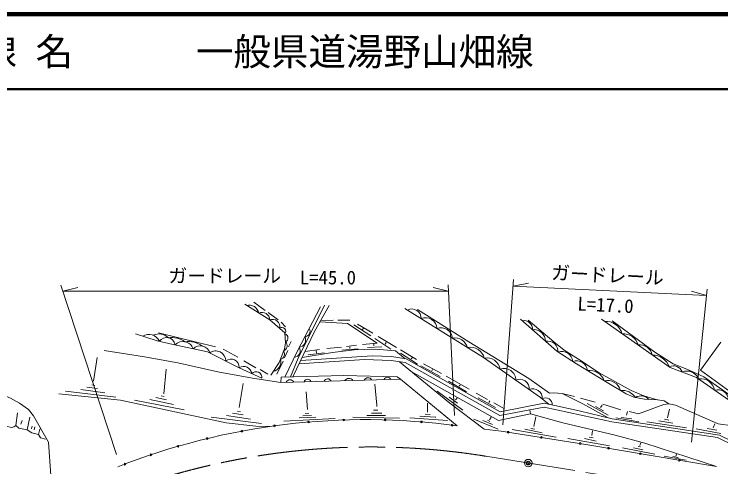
# Model space of a CAD drawing. Units: millimetres, scale not verified. Extents: x 40000 to 680000, y 20000 to 380000.
# Drawn here: x 192519 to 286686, y 319664 to 380000 of the extents above; entities that cross this region are included whole.
import ezdxf
from ezdxf.enums import TextEntityAlignment as Align

# ---------------------------------------------------------------- set-up
doc = ezdxf.new("R2010")
doc.units = ezdxf.units.MM
doc.header["$LTSCALE"] = 1000
doc.header["$PDMODE"] = 32
doc.header["$PDSIZE"] = 500
doc.linetypes.add('CHAIN', pattern=[18.5, 12, -1.5, 3.5, -1.5])
for name, color, linetype, lineweight in [('M-BGD', 7, 'Continuous', 13), ('M-BMK', 2, 'CHAIN', 13), ('M-BMK-SRVR', 3, 'Continuous', 25), ('M-STR-HTXT', 7, 'Continuous', 13), ('M-TTL', 2, 'Continuous', 140), ('M-TTL-LINE', 7, 'Continuous', 50)]:
    doc.layers.add(name, color=color, linetype=linetype, lineweight=lineweight)
doc.layers.add('M-TTL-TXT', color=7, linetype='Continuous')
doc.styles.add('ＭＳ ゴシック', font='')
doc.styles.get('ＭＳ ゴシック').set_extended_font_data('MS Gothic')

msp = doc.modelspace()

# ---------------------------------------------------------------- linework, layer by layer
at = {"layer": 'M-BGD'}
for p, q in [((225970, 340503), (224456, 341634)), ((227690, 339260), (226372, 340232)), ((235045, 339200), (233364, 339149)), ((237270, 339209), (235662, 339237)), ((228681, 338344), (228092, 338943)), ((240036, 337121), (237765, 338607)), ((240312, 337467), (238288, 338683)), ((238955, 337993), (239059, 338130)), ((219362, 335649), (211770, 337520)), ((229084, 335657), (229420, 336358)), ((243484, 335563), (241034, 337034)), ((241975, 336027), (242105, 336241)), ((283972, 332570), (286701, 336301)), ((220392, 335354), (222306, 334282)), ((233197, 335300), (231277, 335019)), ((236120, 335616), (234185, 335426)), ((236196, 335212), (238377, 335405)), ((238118, 335868), (236814, 335721)), ((237242, 335455), (237238, 335683)), ((239587, 335590), (241494, 335659)), ((240466, 335802), (240462, 336104)), ((246147, 333964), (244018, 335242)), ((228523, 334213), (228986, 335194)), ((231688, 334574), (233831, 334880)), ((232821, 334880), (232782, 335159)), ((246279, 333372), (243981, 334813)), ((203079, 331064), (203598, 334260)), ((223147, 333798), (224745, 332852)), ((227514, 332040), (228383, 333750)), ((245440, 334069), (245581, 334219)), ((249441, 332086), (247079, 333404)), ((212459, 329376), (212782, 332685)), ((225292, 332620), (226301, 332011)), ((249306, 331691), (246714, 333124)), ((248155, 332454), (248270, 332637)), ((283972, 332570), (290511, 327786)), ((253167, 330006), (250078, 331730)), ((203275, 330517), (202869, 330587)), ((222492, 327565), (223040, 330757)), ((252802, 329685), (250393, 331085)), ((251837, 330405), (251972, 330570)), ((199378, 329760), (206065, 328961)), ((204593, 329549), (201411, 329984)), ((203640, 330110), (202210, 330292)), ((231592, 327317), (231423, 329672)), ((252291, 327208), (248898, 329731)), ((212823, 328601), (211410, 328889)), ((212490, 329034), (212089, 329134)), ((251599, 328161), (250468, 328974)), ((251333, 328595), (251553, 328824)), ((255610, 328642), (254081, 329496)), ((256641, 327597), (254331, 328843)), ((267184, 329024), (265544, 329460)), ((269917, 328281), (267997, 328842)), ((208547, 328569), (215156, 327274)), ((213732, 327971), (210590, 328641)), ((247579, 326955), (247579, 328151)), ((255748, 328249), (255892, 328463)), ((257867, 327383), (256440, 328179)), ((268871, 328127), (271675, 326557)), ((271042, 327145), (269995, 327725)), ((270634, 327557), (270877, 327903)), ((273338, 327244), (270941, 328001)), ((192982, 326870), (192728, 325177)), ((223044, 326606), (221616, 326802)), ((222683, 327016), (222278, 327090)), ((231774, 326813), (231319, 326794)), ((240153, 326814), (241499, 326814)), ((240985, 327216), (240415, 327216)), ((261338, 326744), (261242, 327260)), ((274117, 326534), (274236, 327039)), ((279596, 326180), (279858, 327339)), ((192812, 325854), (192829, 325850)), ((193574, 325854), (193405, 325346)), ((194590, 326277), (194252, 324584)), ((218779, 326295), (225459, 325435)), ((223993, 326037), (220814, 326500)), ((228472, 325763), (235299, 326127)), ((232706, 326310), (230518, 326197)), ((231008, 326483), (232148, 326526)), ((237634, 326300), (243845, 326146)), ((242008, 326497), (239499, 326511)), ((245252, 326179), (250243, 325842)), ((247271, 326702), (247962, 326655)), ((257031, 324670), (253769, 326034)), ((256262, 325299), (254959, 325854)), ((255921, 325719), (255576, 325897)), ((255851, 325914), (256091, 326283)), ((261769, 325048), (262024, 326344)), ((272672, 326179), (275743, 325680)), ((274815, 326067), (273407, 326254)), ((279755, 325909), (279185, 326031)), ((194929, 325092), (194844, 324753)), ((195268, 325007), (195183, 324584)), ((276811, 325676), (282101, 324881)), ((280287, 325498), (278418, 325779)), ((285654, 324886), (285878, 325400)), ((195764, 323990), (195932, 324702)), ((196030, 324838), (195995, 324743)), ((264744, 323639), (258893, 324649)), ((262893, 324219), (260575, 324668)), ((261912, 324680), (261376, 324780)), ((269472, 323828), (269597, 324447)), ((283382, 324718), (286672, 324101)), ((286158, 324540), (284859, 324792)), ((271841, 322453), (266308, 323453)), ((270050, 323088), (268513, 323429)), ((269668, 323545), (269148, 323637)), ((277901, 321347), (273565, 322198)), ((276293, 321913), (275063, 322204)), ((275994, 322316), (275657, 322383)), ((275894, 322507), (276023, 322889)), ((280676, 321097), (280768, 321366)), ((282043, 320554), (279139, 321069))]:
    msp.add_line(p, q, dxfattribs=at)
for points in [[(226744, 331874), (227837, 333575), (228547, 335397), (228688, 336183), (228590, 337514), (226571, 339239), (223276, 341328)], [(228609, 331638), (230221, 335056), (233341, 341012)], [(229348, 331658), (230354, 334133), (233866, 341220)], [(229663, 331666), (232562, 337687), (234476, 341178)], [(263814, 327988), (262663, 328903), (255039, 334234), (244567, 340774)], [(271655, 326188), (268299, 328051), (265544, 329460), (264408, 329544), (263862, 329481), (261086, 331458), (253115, 336316), (246260, 340648)], [(279745, 328043), (279128, 328473), (278268, 328604), (276502, 328679), (275109, 328950), (274048, 329417), (271525, 330917), (267459, 333399), (264823, 335081), (259986, 339357)], [(278196, 328607), (276413, 329146), (274749, 329857), (270483, 332212), (267721, 334035), (265828, 335212), (264426, 336306), (260991, 339208)], [(294809, 323859), (287709, 328604), (283440, 331590), (279928, 332915), (270780, 339329)], [(294870, 324754), (290252, 327577), (284405, 331685), (282134, 332685), (280321, 333376), (277877, 334944), (272213, 339115)], [(233282, 338999), (236940, 338791), (240894, 336141), (238938, 335973)], [(208693, 337406), (211595, 336467), (213726, 335990), (218268, 334995), (222502, 332878), (225531, 331469)], [(242731, 335354), (242572, 335438), (240572, 336765)], [(230903, 334241), (234940, 334893), (237821, 335250), (240681, 335355), (243317, 335138), (244631, 334065)], [(251559, 325130), (243999, 331365), (228048, 330918), (224294, 331465), (219667, 332327), (214347, 333547), (209910, 334325), (204505, 335166)], [(230705, 333831), (240212, 334441), (242789, 334357), (244776, 334042), (257299, 327018), (263145, 328132), (267825, 327123), (272220, 326050), (286499, 323884), (291260, 321585)], [(230506, 333417), (239186, 333975), (242741, 333858), (244609, 333562), (257214, 326492), (263139, 327622), (271351, 325851), (272142, 325658), (286258, 323572), (291230, 321155)], [(243857, 333681), (250572, 328150), (255157, 324701), (257408, 324423)], [(228048, 330918), (228083, 331625), (236390, 331842), (243577, 331674), (243999, 331365)], [(261338, 326744), (257070, 325857), (245428, 332388)], [(240854, 327688), (240868, 327899), (240560, 330703)], [(183838, 328902), (184938, 329410), (186124, 329833), (187055, 329918), (187902, 330003), (189341, 329833), (190272, 329579), (192050, 328817), (193236, 328140), (194421, 327293), (195098, 326447), (197088, 322972)], [(198492, 329387), (206698, 328563), (220752, 325515), (224717, 325110), (226560, 325045)], [(294757, 323086), (291630, 323851), (289316, 324818), (288223, 325127), (286316, 325393), (280629, 327874), (279745, 328043), (279086, 327959), (275694, 326739), (274460, 327047)], [(248729, 326272), (248626, 326282), (246579, 326403)], [(286091, 319695), (276543, 322829), (272590, 323901), (265608, 325520), (261338, 326744)], [(192728, 325177), (192474, 325007), (192220, 324923), (191373, 325092)], [(192728, 325177), (193151, 324838), (194252, 324584), (194899, 324202), (195764, 323990), (196044, 323548), (196720, 323366)], [(257408, 324423), (268952, 322618), (286091, 319695)], [(197088, 322972), (197416, 318500), (195965, 316166)], [(281009, 320912), (280946, 320924), (280269, 321057)]]:
    msp.add_lwpolyline(points, dxfattribs=at)
for centre in [(236441, 325917), (241964, 325927), (227209, 325135), (231751, 325640), (246802, 325654), (250884, 325220), (222856, 324430), (258337, 324278), (218250, 323440), (262768, 323585), (214361, 322404), (267937, 322777), (271717, 322146), (210748, 321271), (275972, 321421), (281150, 320538), (207284, 320025)]:
    msp.add_circle(centre, 114, dxfattribs=at)
for centre, radius, start, end in [((223813, 339900), 1329, 11.35067, 103.89646), ((225548, 339235), 1023, 0.21268, 115.03444), ((245510, 339475), 1233, 357.21665, 118.81396), ((226959, 338382), 941, 344.62368, 114.37062), ((247337, 338006), 1530, 3.14844, 112.88217), ((260463, 338029), 1124, 355.70651, 101.33639), ((271320, 336755), 2309, 16.10588, 93.82173), ((228185, 337702), 535, 321.00369, 126.51992), ((231288, 337704), 666, 267.57567, 37.1391), ((249408, 336671), 1520, 5.04875, 110.98186), ((210452, 335740), 1578, 24.80156, 120.67598), ((211843, 335599), 1781, 45.64542, 116.15837), ((228470, 336845), 537, 292.54033, 75.88803), ((261775, 336408), 1548, 359.97908, 97.06382), ((273677, 335352), 2048, 16.02183, 93.90578), ((212829, 335759), 1143, 9.09524, 145.74318), ((213537, 333966), 2941, 54.07889, 98.77747), ((214999, 334900), 1471, 20.23206, 135.04758), ((215678, 332981), 3392, 55.16236, 97.0426), ((228151, 335810), 752, 292.35368, 45.80146), ((230323, 336596), 1036, 279.36526, 25.34951), ((251269, 335140), 1701, 14.25658, 101.77403), ((263589, 335016), 1417, 357.94477, 100.82579), ((217314, 334489), 1312, 15.55301, 135.44146), ((229793, 335104), 841, 273.70893, 33.87977), ((253313, 333689), 1911, 13.71895, 101.95511), ((275815, 334112), 1814, 14.56249, 95.36511), ((219393, 333804), 1318, 358.67443, 128.19547), ((227792, 334721), 756, 286.06978, 31.34416), ((265478, 333549), 1494, 6.41598, 108.48401), ((277553, 332133), 2434, 20.35495, 89.57266), ((221416, 332945), 1089, 356.49881, 130.37109), ((226658, 333707), 1398, 286.79057, 12.20548), ((255547, 332458), 1727, 7.44524, 102.62378), ((267453, 332311), 1488, 7.35576, 109.26165), ((223080, 331928), 1112, 8.77407, 121.3229), ((257821, 331248), 1539, 358.67809, 111.39092), ((269147, 330367), 2145, 21.38638, 95.81844), ((280402, 331914), 1207, 20.84914, 118.00503), ((282109, 330680), 1762, 23.92751, 109.18533), ((224754, 331566), 783, 352.90567, 137.19131), ((239670, 330992), 548, 29.00416, 154.20538), ((242268, 331104), 505, 26.50953, 156.70001), ((229282, 330701), 568, 27.94121, 155.26833), ((231611, 330852), 487, 21.5266, 161.68294), ((234300, 330901), 492, 24.68507, 158.52446), ((237126, 330801), 654, 36.2357, 146.97384), ((259899, 330082), 1253, 354.5824, 115.48661), ((271537, 329337), 1854, 16.07561, 102.23094), ((283989, 329503), 1910, 11.93569, 98.11817), ((261638, 328818), 1247, 355.88973, 113.26103), ((273505, 327638), 2220, 34.87185, 94.80558), ((286253, 328493), 1460, 4.3622, 105.69166), ((263341, 327971), 886, 355.36864, 121.21695), ((276072, 327744), 1381, 41.13335, 122.64167), ((239360, 236290), 89673, 82.18099, 111.60513)]:
    msp.add_arc(centre, radius, start, end, dxfattribs=at)
at = {"layer": 'M-BMK'}
msp.add_line((255374, 321083), (350701, 305611), dxfattribs=at)
msp.add_arc((240068, 226770), 95546, 80.78137, 110.29059, dxfattribs=at)
at = {"layer": 'M-BMK-SRVR', "lineweight": 13}
msp.add_circle((261022, 320166), 500, dxfattribs=at)
at = {"layer": 'M-BMK-SRVR'}
msp.add_point((261022, 320166), dxfattribs=at)
at = {"layer": 'M-STR-HTXT'}
for p, q in [((206143, 321291), (198736, 343891)), ((251189, 326525), (250330, 343933)), ((257645, 325279), (259075, 344621)), ((259012, 343763), (261034, 344164)), ((259012, 343763), (284761, 342499)), ((199004, 343073), (201004, 343573)), ((199004, 343073), (250373, 343073)), ((250373, 343073), (248373, 343573)), ((282780, 322943), (284847, 343355)), ((284761, 342499), (282788, 343096))]:
    msp.add_line(p, q, dxfattribs=at)
at = {"layer": 'M-TTL'}
msp.add_line((680000, 380000), (40000, 380000), dxfattribs=at)
at = {"layer": 'M-TTL-LINE'}
msp.add_line((40000, 370000), (680000, 370000), dxfattribs=at)

# ---------------------------------------------------------------- texts
at = {"layer": 'M-STR-HTXT', "style": 'ＭＳ ゴシック'}
for s, p in [('ガードレール', (264020, 344117)), ('L=17.0', (267512, 339963))]:
    msp.add_text(s, height=1833, rotation=357.19, dxfattribs=at).set_placement(p, align=Align.BOTTOM_LEFT)
for s, p in [('ガードレール', (213086, 343672)), ('L=45.0', (230590, 343433))]:
    msp.add_text(s, height=1833, dxfattribs=at).set_placement(p, align=Align.BOTTOM_LEFT)
at = {"layer": 'M-TTL-TXT', "style": 'ＭＳ ゴシック'}
for s, p in [('路 線 名', (180380, 375000)), ('一般県道湯野山畑線', (216734, 375000))]:
    msp.add_text(s, height=3666, dxfattribs=at).set_placement(p, align=Align.MIDDLE_LEFT)

doc.saveas('drawing.dxf')
